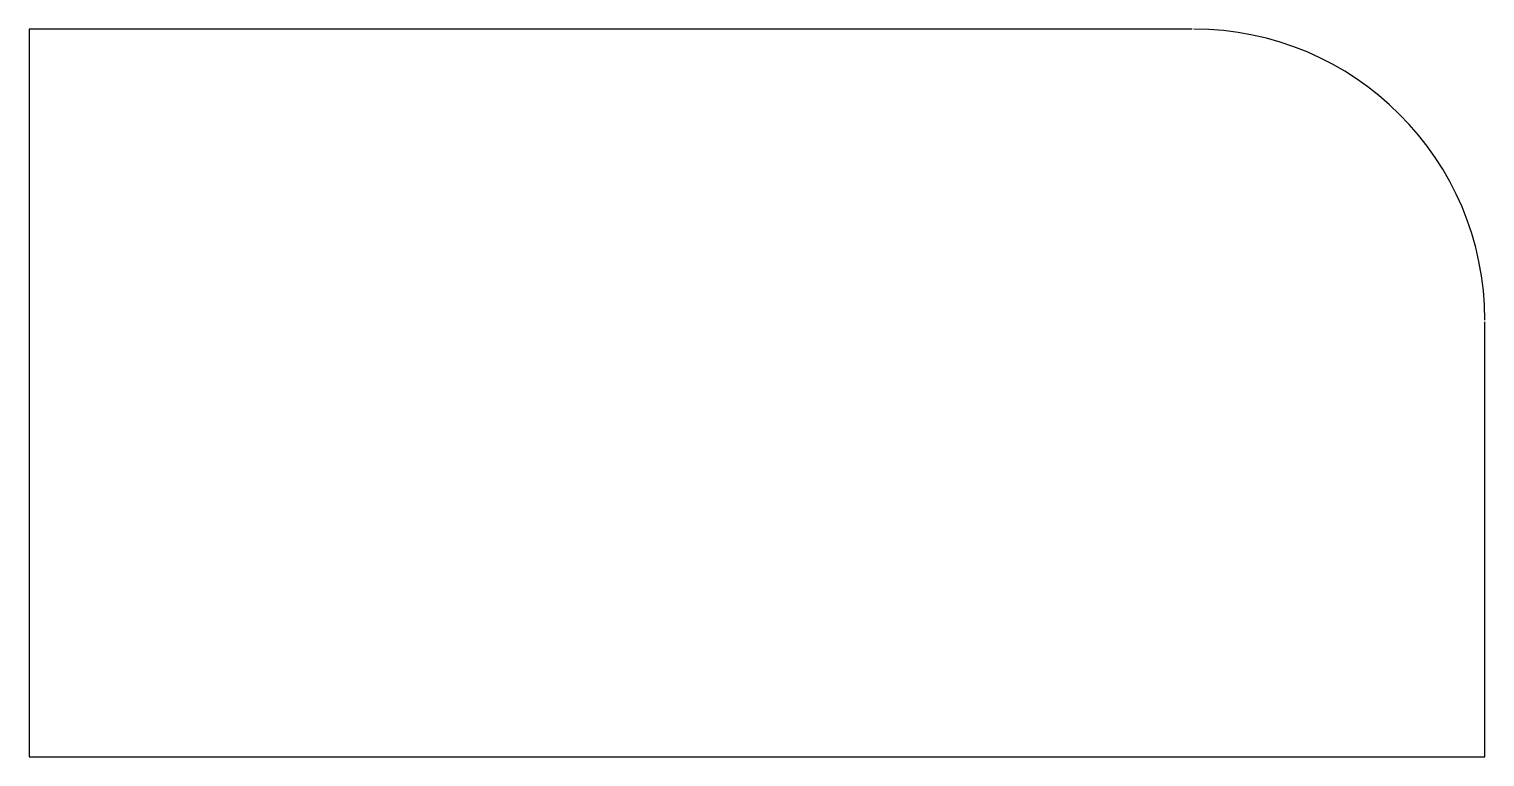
# Model space of a CAD drawing. Header units: metres. Extents: x 0 to 100, y 0 to 50.
import ezdxf

# ---------------------------------------------------------------- set-up
doc = ezdxf.new("R2010")
doc.units = ezdxf.units.M

msp = doc.modelspace()

# ---------------------------------------------------------------- linework, layer by layer
for p, q in [((79.9, 50), (0, 50)), ((0, 50), (0, 0)), ((100, 0), (100, 29.9)), ((0, 0), (100, 0))]:
    msp.add_line(p, q)
msp.add_arc((80, 30), 20, 0, 90)

doc.saveas('drawing.dxf')
